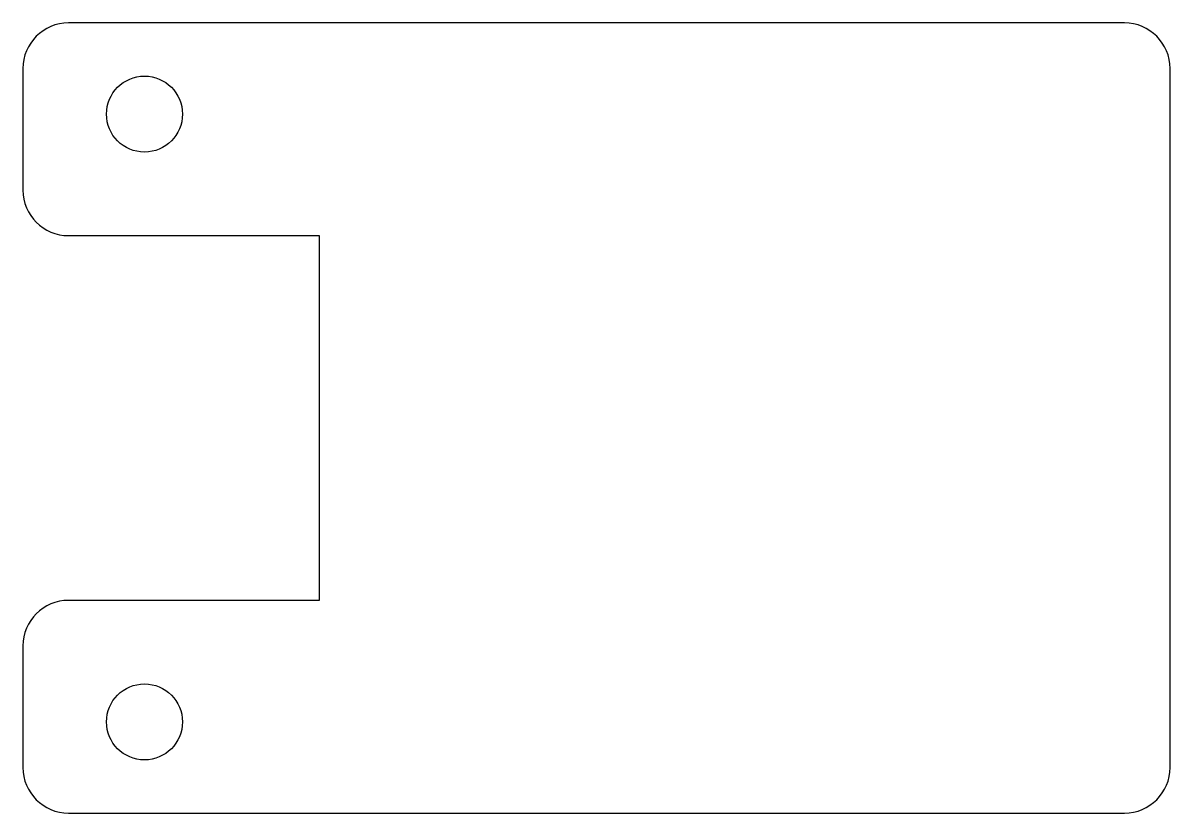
# Model space of a CAD drawing. Header units: millimetres. Extents: x -41.3 to 34.2, y -26 to 26.
import ezdxf

# ---------------------------------------------------------------- set-up
doc = ezdxf.new("R2010")
doc.units = ezdxf.units.MM

msp = doc.modelspace()

# ---------------------------------------------------------------- linework, layer by layer
at = {"color": 7, "linetype": 'Continuous', "lineweight": 25}
for p, q in [((31.167, 26), (-38.333, 26)), ((-41.333, 23), (-41.333, 15)), ((34.167, -23), (34.167, 23)), ((-38.333, 12), (-21.833, 12)), ((-21.833, 12), (-21.833, -12)), ((-21.833, -12), (-38.333, -12)), ((-41.333, -15), (-41.333, -23)), ((-38.333, -26), (31.167, -26))]:
    msp.add_line(p, q, dxfattribs=at)
for centre in [(-33.333, 20), (-33.333, -20)]:
    msp.add_circle(centre, 2.5, dxfattribs=at)
for centre, start, end in [((-38.333, 23), 90, 180), ((31.167, 23), 0, 90), ((-38.333, 15), 180, 270), ((-38.333, -15), 90, 180), ((-38.333, -23), 180, 270), ((31.167, -23), 270, 0)]:
    msp.add_arc(centre, 3, start, end, dxfattribs=at)

doc.saveas('drawing.dxf')
